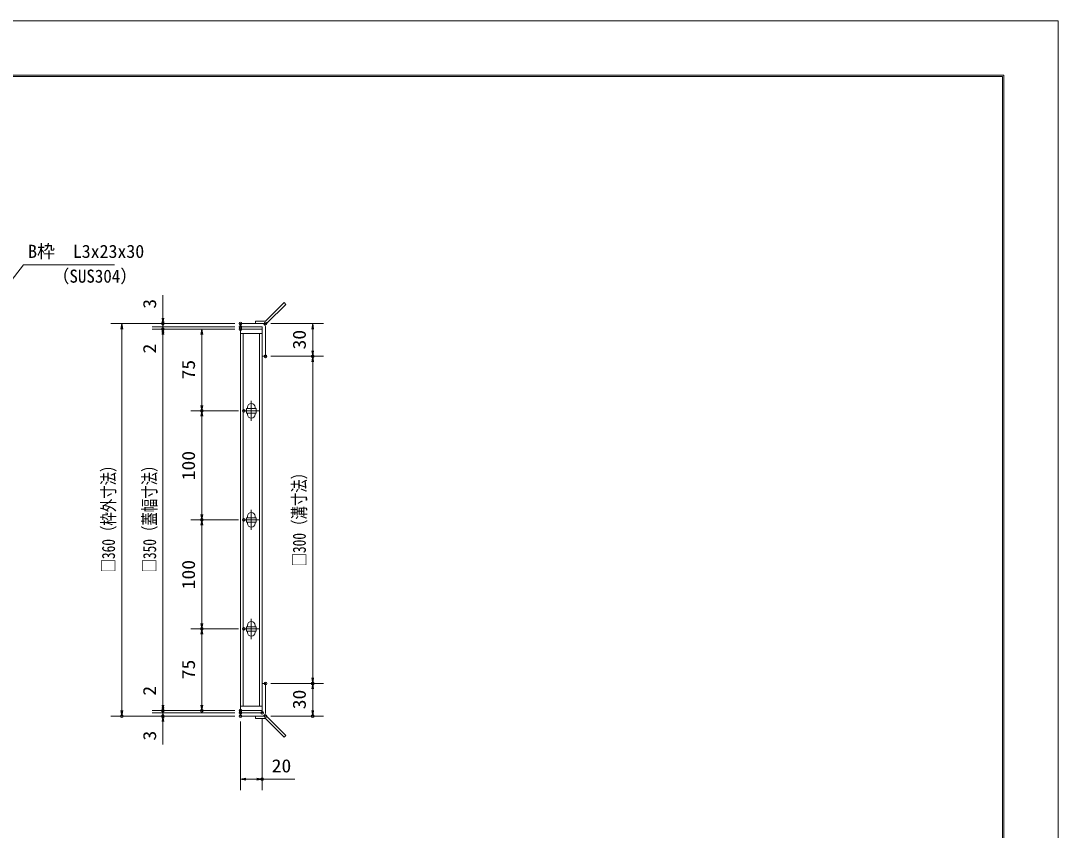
# Model space of a CAD drawing. Units: millimetres, scale not verified. Extents: x -1050 to 1050, y -742 to 742.
# Drawn here: x 98 to 1050, y 0 to 742 of the extents above; entities that cross this region are included whole.
import ezdxf
from ezdxf.enums import TextEntityAlignment as Align

# ---------------------------------------------------------------- set-up
doc = ezdxf.new("R2010")
doc.units = ezdxf.units.MM
doc.header["$LTSCALE"] = 5
doc.header["$PDMODE"] = 32
doc.header["$PDSIZE"] = 2.5
doc.linetypes.add('CHAIN1', pattern=[8, 5, -1, 1, -1])
for name, color, linetype, lineweight in [('0-0_7-図\u3000枠', 4, 'Continuous', 9), ('0-1_寸法注釈', 2, 'Continuous', 9), ('0-2_0', 2, 'Continuous', 9), ('0-3_DEFPOINTS', 134, 'Continuous', 9), ('0-4_蓋', 5, 'Continuous', 9), ('0-7_中心線', 6, 'CHAIN1', 9), ('0-8_アンカー', 7, 'Continuous', 9), ('0-9_枠', 7, 'Continuous', 9)]:
    doc.layers.add(name, color=color, linetype=linetype, lineweight=lineweight)
doc.styles.add('ＭＳ ゴシック', font='')
doc.styles.get('ＭＳ ゴシック').set_extended_font_data('MS Gothic')

# ---------------------------------------------------------------- blocks, each defined once
blk = doc.blocks.new('_OPEN')
at = {"layer": '0-2_0'}
blk.add_line((0, 0), (-5, 0), dxfattribs=at)
blk.add_lwpolyline([(-5, 0.833), (0, 0), (-5, -0.833)], dxfattribs=at)
blk = doc.blocks.new('A$C4F066A7F')
at = {"layer": '0-8_アンカー'}
for p, q in [((0, 96.52), (45.24, 96.52)), ((0, 85.02), (0, 96.52)), ((0, 85.02), (45.24, 85.02)), ((130.26, 0), (45.24, 85.02)), ((138.39, 8.13), (53.37, 93.15)), ((138.39, 8.13), (130.26, 0))]:
    blk.add_line(p, q, dxfattribs=at)
blk.add_arc((45.24, 85.02), 11.5, 45, 90, dxfattribs=at)
blk = doc.blocks.new('A$C6EB770D1')
at = {"layer": '0-8_アンカー'}
for p, q in [((130.257, 96.52), (45.237, 11.5)), ((138.388, 88.388), (130.257, 96.52)), ((138.388, 88.388), (53.368, 3.368)), ((0, 11.5), (45.237, 11.5)), ((0, 11.5), (0, 0)), ((0, 0), (45.237, 0))]:
    blk.add_line(p, q, dxfattribs=at)
blk.add_arc((45.237, 11.5), 11.5, 270, 315, dxfattribs=at)

msp = doc.modelspace()

# ---------------------------------------------------------------- linework, layer by layer
at = {"layer": '0-0_7-図\u3000枠'}
for p in [(-973.75, 691.25), (998.75, -691.25)]:
    msp.add_line(p, (998.75, 691.25), dxfattribs=at)
msp.add_lwpolyline([(-975, 692.5), (1000, 692.5), (1000, -692.5)], dxfattribs=at)
at = {"layer": '0-1_寸法注釈'}
for p, q in [((228.868, 469.703), (228.868, 490.816)), ((228.868, 466.703), (228.868, 471.703)), ((294.872, 464.703), (181.163, 464.703)), ((191.163, 459.703), (191.163, 109.703)), ((294.872, 464.703), (218.868, 464.703)), ((294.872, 461.703), (218.868, 461.703)), ((294.872, 461.703), (218.868, 461.703)), ((294.872, 459.703), (218.868, 459.703)), ((294.872, 459.703), (218.868, 459.703)), ((228.868, 461.703), (228.868, 464.703)), ((228.868, 461.703), (228.868, 459.703)), ((294.872, 459.703), (254.541, 459.703)), ((327.919, 464.703), (376.181, 464.703)), ((366.181, 459.703), (366.181, 439.703)), ((228.868, 456.703), (228.868, 451.703)), ((228.868, 454.703), (228.868, 433.59)), ((228.868, 454.703), (228.868, 114.703)), ((264.541, 454.703), (264.541, 389.703)), ((327.919, 434.703), (376.181, 434.703)), ((327.919, 434.703), (376.181, 434.703)), ((366.181, 429.703), (366.181, 139.703)), ((298.062, 384.703), (254.541, 384.703)), ((298.062, 384.703), (254.541, 384.703)), ((264.541, 379.703), (264.541, 289.703)), ((298.062, 284.703), (254.541, 284.703)), ((298.062, 284.703), (254.541, 284.703)), ((264.541, 279.703), (264.541, 189.703)), ((298.062, 184.703), (254.541, 184.703)), ((298.062, 184.703), (254.541, 184.703)), ((264.541, 179.703), (264.541, 114.703)), ((228.868, 114.703), (228.868, 135.816)), ((327.872, 134.703), (376.181, 134.703)), ((327.872, 134.703), (376.181, 134.703)), ((366.181, 129.703), (366.181, 109.703)), ((228.868, 112.703), (228.868, 117.703)), ((294.872, 104.703), (181.163, 104.703)), ((294.872, 109.703), (218.868, 109.703)), ((294.872, 109.703), (218.868, 109.703)), ((294.872, 107.703), (218.868, 107.703)), ((294.872, 107.703), (218.868, 107.703)), ((294.872, 104.703), (218.868, 104.703)), ((228.868, 107.703), (228.868, 109.703)), ((228.868, 107.703), (228.868, 104.703)), ((294.872, 109.703), (254.541, 109.703)), ((327.919, 104.703), (376.181, 104.703)), ((228.868, 102.703), (228.868, 97.703)), ((228.868, 99.703), (228.868, 78.59)), ((299.872, 99.703), (299.872, 36.791)), ((319.872, 102.703), (319.872, 36.791)), ((304.872, 46.791), (314.872, 46.791)), ((319.872, 46.791), (349.719, 46.791))]:
    msp.add_line(p, q, dxfattribs=at)
msp.add_lwpolyline([(184.292, 518.673), (100.942, 518.673), (17.921, 411.19)], dxfattribs=at)
at = {"layer": '0-3_DEFPOINTS'}
msp.add_lwpolyline([(-1050, -742.5), (-1050, 742.5), (1050, 742.5), (1050, -742.5)], close=True, dxfattribs=at)
for p in [(228.868, 464.703), (228.868, 459.703), (299.872, 464.703), (299.872, 461.703), (299.872, 459.703), (322.919, 464.703), (322.919, 434.703), (366.181, 434.703), (264.541, 384.703), (303.062, 384.703), (264.541, 284.703), (303.062, 284.703), (264.541, 184.703), (303.062, 184.703), (322.872, 134.703), (366.181, 134.703), (191.163, 104.703), (228.868, 109.703), (228.868, 104.703), (264.541, 109.703), (299.872, 109.703), (299.872, 107.703), (299.872, 107.703), (299.872, 104.703), (319.872, 107.703), (322.919, 104.703), (366.181, 104.703), (319.872, 46.791)]:
    msp.add_point(p, dxfattribs=at)
at = {"layer": '0-4_蓋'}
for p, q in [((299.872, 459.703), (299.872, 109.703)), ((299.872, 459.703), (319.872, 459.703)), ((319.872, 459.703), (319.872, 109.703)), ((319.872, 455.703), (299.872, 455.703)), ((302.372, 113.703), (302.372, 455.703)), ((317.372, 113.703), (317.372, 455.703)), ((314.372, 382.703), (305.372, 382.703)), ((306.372, 387.953), (306.372, 386.703)), ((306.372, 382.703), (306.372, 381.453)), ((313.372, 387.953), (313.372, 386.703)), ((313.372, 382.703), (313.372, 381.453)), ((314.372, 386.703), (314.372, 382.703)), ((305.372, 286.703), (305.372, 282.703)), ((314.372, 286.703), (305.372, 286.703)), ((306.372, 287.953), (306.372, 286.703)), ((313.372, 287.953), (313.372, 286.703)), ((314.372, 286.703), (314.372, 282.703)), ((314.372, 282.703), (305.372, 282.703)), ((306.372, 282.703), (306.372, 281.453)), ((313.372, 282.703), (313.372, 281.453)), ((314.372, 186.703), (305.372, 186.703)), ((305.372, 186.703), (305.372, 182.703)), ((314.372, 182.703), (305.372, 182.703)), ((306.372, 187.953), (306.372, 186.703)), ((306.372, 182.703), (306.372, 181.453)), ((313.372, 187.953), (313.372, 186.703)), ((313.372, 182.703), (313.372, 181.453)), ((314.372, 186.703), (314.372, 182.703)), ((299.872, 113.703), (319.872, 113.703)), ((319.872, 109.703), (299.872, 109.703))]:
    msp.add_line(p, q, dxfattribs=at)
msp.add_lwpolyline([(314.372, 386.703), (305.372, 386.703), (305.372, 382.703)], dxfattribs=at)
for centre, start, end in [((309.872, 387.953), 0, 180), ((309.872, 381.453), 180, 0), ((309.872, 287.953), 0, 180), ((309.872, 281.453), 180, 0), ((309.872, 187.953), 0, 180), ((309.872, 181.453), 180, 0)]:
    msp.add_arc(centre, 3.5, start, end, dxfattribs=at)
at = {"layer": '0-4_蓋', "color": 7}
for p in [(299.872, 459.703), (299.872, 109.703)]:
    msp.add_point(p, dxfattribs=at)
at = {"layer": '0-7_中心線'}
for p, q in [((309.872, 394.003), (309.872, 375.403)), ((316.682, 384.703), (303.062, 384.703)), ((309.872, 294.003), (309.872, 275.403)), ((316.682, 284.703), (303.062, 284.703)), ((309.872, 194.003), (309.872, 175.403)), ((316.682, 184.703), (303.062, 184.703))]:
    msp.add_line(p, q, dxfattribs=at)
at = {"layer": '0-9_枠'}
for p, q in [((299.872, 461.703), (299.872, 464.703)), ((299.872, 464.703), (319.872, 464.703)), ((319.872, 461.703), (299.872, 461.703)), ((319.872, 434.703), (319.872, 461.703)), ((322.872, 434.703), (322.872, 461.703)), ((319.872, 434.703), (322.872, 434.703)), ((319.872, 134.703), (319.872, 107.703)), ((319.872, 134.703), (322.872, 134.703)), ((322.872, 134.703), (322.872, 107.703)), ((319.872, 107.703), (299.872, 107.703)), ((299.872, 107.703), (299.872, 104.703)), ((299.872, 104.703), (319.872, 104.703))]:
    msp.add_line(p, q, dxfattribs=at)
for centre, start, end in [((319.872, 461.703), 0, 90), ((319.872, 107.703), 270, 0)]:
    msp.add_arc(centre, 3, start, end, dxfattribs=at)

# ---------------------------------------------------------------- block references
at = {"layer": '0-1_寸法注釈'}
for p, rotation in [((228.868, 464.703), 270), ((228.868, 461.703), 270), ((191.163, 464.703), 90), ((228.868, 461.703), 90), ((228.868, 459.703), 90), ((228.868, 459.703), 90), ((264.541, 459.703), 90), ((366.181, 464.703), 90), ((366.181, 434.703), 270), ((366.181, 434.703), 90), ((264.541, 384.703), 270), ((264.541, 384.703), 90), ((264.541, 284.703), 270), ((264.541, 284.703), 90), ((264.541, 184.703), 270), ((264.541, 184.703), 90), ((366.181, 134.703), 270), ((366.181, 134.703), 90), ((228.868, 109.703), 270), ((228.868, 109.703), 270), ((264.541, 109.703), 270), ((191.163, 104.703), 270), ((228.868, 107.703), 270), ((228.868, 107.703), 90), ((228.868, 104.703), 90), ((366.181, 104.703), 270), ((299.872, 46.791), 180)]:
    msp.add_blockref('_OPEN', p, dxfattribs=dict(at, rotation=rotation))
msp.add_blockref('_OPEN', (319.872, 46.791), dxfattribs=at)
at = {"layer": '0-8_アンカー', "xscale": 0.2, "yscale": 0.2}
for name, p in [('A$C6EB770D1', (313.872, 464.703)), ('A$C4F066A7F', (313.872, 85.399))]:
    msp.add_blockref(name, p, dxfattribs=at)

# ---------------------------------------------------------------- texts
at = {"layer": '0-1_寸法注釈', "color": 7, "style": 'ＭＳ ゴシック'}
msp.add_text('B枠\u3000L3x23x30', height=12.03, dxfattribs=at).set_placement((105.195, 521.36), align=Align.BOTTOM_LEFT)
for s, width, p in [('（SUS304）', 0.95, (127.513, 498.624)), ('20', 1.1, (328.562, 49.478))]:
    msp.add_text(s, height=12.02, dxfattribs=dict(at, width=width)).set_placement(p, align=Align.BOTTOM_LEFT)
for s, height, width, p in [('3', 12.02, 1.1, (226.181, 478.393)), ('30', 12.02, 1.1, (363.494, 440.97)), ('2', 12.02, 1.1, (226.181, 437.28)), ('75', 12.02, 1.1, (261.854, 413.47)), ('100', 12.02, 1.1, (261.854, 320.948)), ('□360（枠外寸法）', 12.02, 0.75, (188.476, 236.451)), ('□350（蓋幅寸法）', 12.02, 0.75, (226.181, 236.451)), ('□300（溝寸法）', 12.03, 0.75, (363.494, 241.953)), ('100', 12.02, 1.1, (261.854, 220.948)), ('75', 12.02, 1.1, (261.854, 138.47)), ('2', 12.02, 1.1, (226.181, 123.393)), ('30', 12.02, 1.1, (363.494, 110.97)), ('3', 12.02, 1.1, (226.181, 82.28))]:
    msp.add_text(s, height=height, rotation=90, dxfattribs=dict(at, width=width)).set_placement(p, align=Align.BOTTOM_LEFT)

doc.saveas('drawing.dxf')
